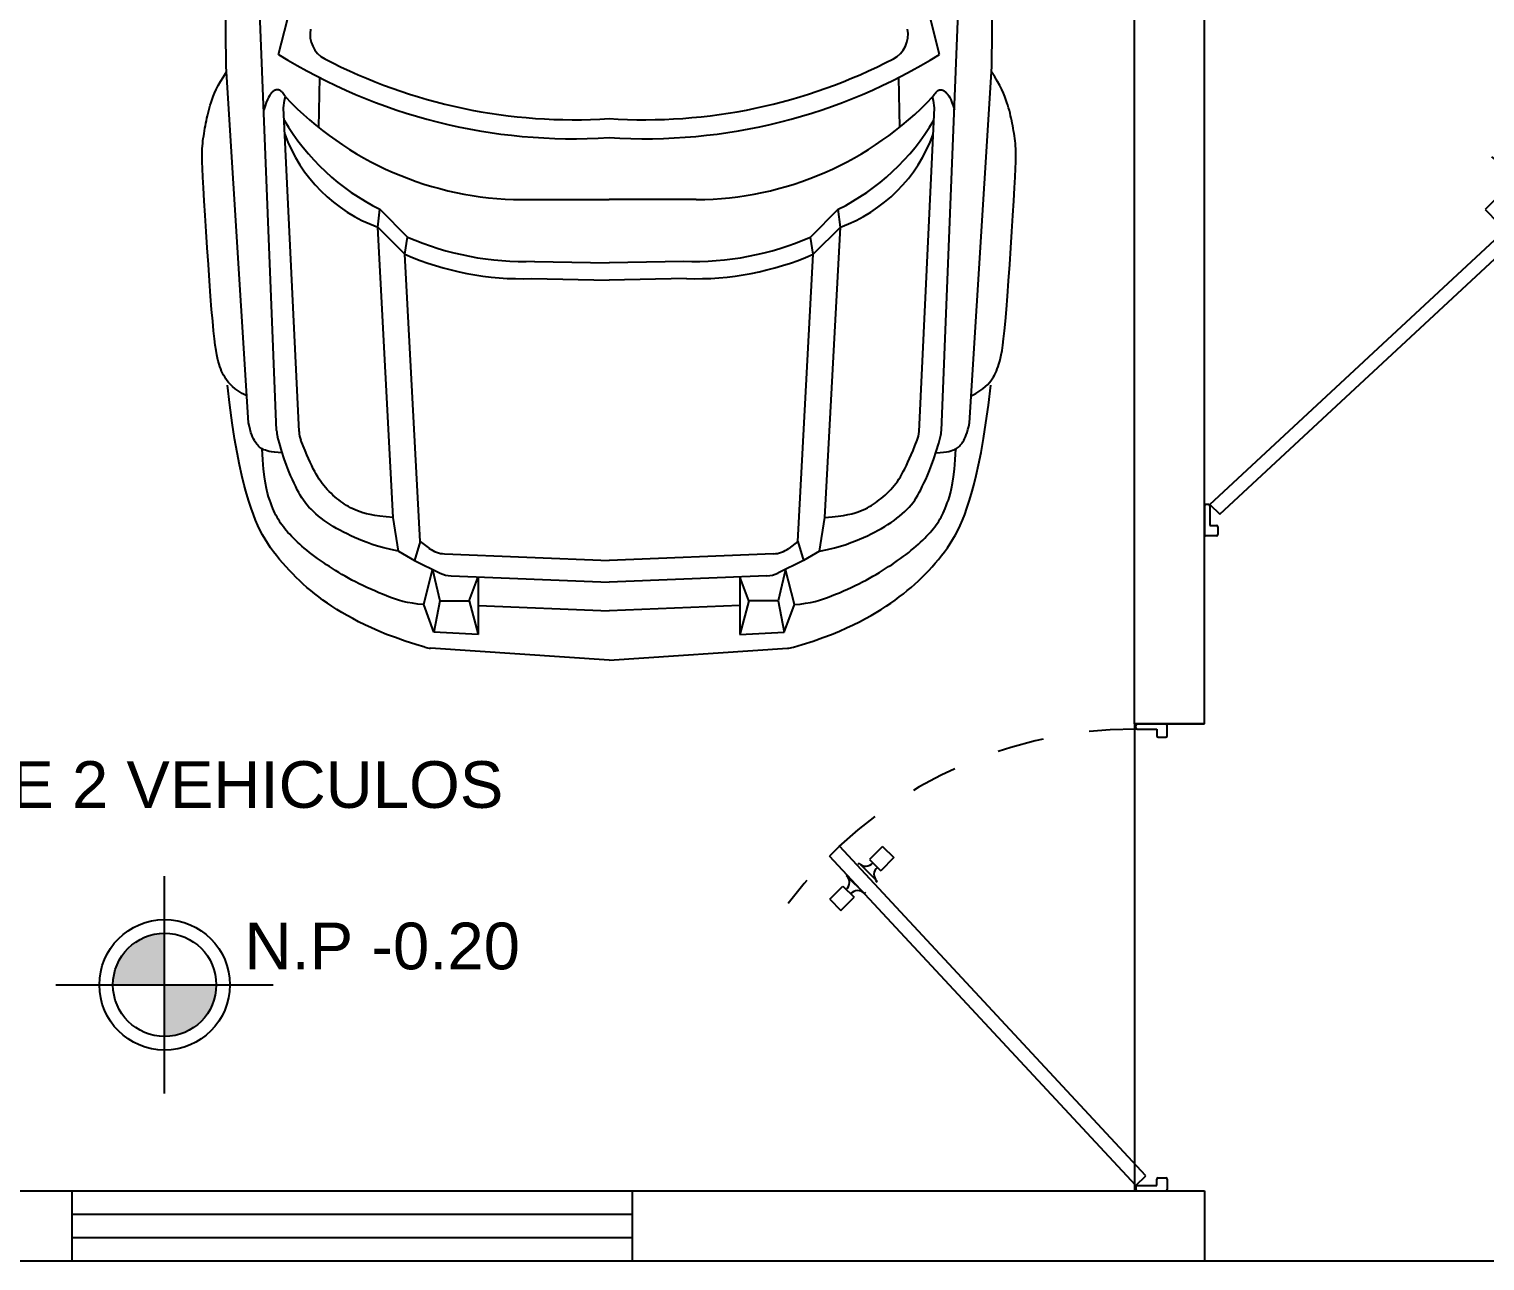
# Model space of a CAD drawing. Header units: inches. Extents: x -370 to 18, y -197 to 199.
# Drawn here: x -314.256 to -311.138, y 108.284 to 110.922 of the extents above; entities that cross this region are included whole.
import ezdxf

# ---------------------------------------------------------------- set-up
doc = ezdxf.new("R2010")
doc.units = ezdxf.units.IN
doc.header["$MEASUREMENT"] = 0
doc.linetypes.add('RAYITAS', pattern=[0.375, 0.25, -0.125])
doc.layers.add('artefactos', color=1, linetype='Continuous')
doc.layers.add('MUEBLES', color=7, linetype='Continuous')
doc.styles.get("Standard").update_dxf_attribs({"font": 'arial.ttf'})

# ---------------------------------------------------------------- blocks, each defined once
blk = doc.blocks.new('a4')
at = {"color": 1}
for p, q in [((172.198, 151.7936), (172.9613, 151.8413)), ((172.2358, 151.8339), (172.2785, 151.8389)), ((172.9613, 151.8413), (173.2106, 151.8435)), ((172.0645, 151.8028), (172.085, 151.8079)), ((172.085, 151.8079), (172.1082, 151.8131)), ((172.1082, 151.8131), (172.1344, 151.8183)), ((172.1344, 151.8183), (172.1642, 151.8236)), ((172.1642, 151.8236), (172.1978, 151.8287)), ((172.1978, 151.8287), (172.2358, 151.8339)), ((171.978, 151.7736), (171.9892, 151.7785)), ((171.9892, 151.7785), (172.0014, 151.7833)), ((172.0014, 151.7833), (172.0149, 151.7881)), ((172.0149, 151.7881), (172.0298, 151.7929)), ((172.0298, 151.7929), (172.0462, 151.7978)), ((172.0462, 151.7978), (172.0645, 151.8028)), ((171.9219, 151.7401), (171.9305, 151.7463)), ((171.9305, 151.7463), (171.9394, 151.7523)), ((171.9394, 151.7523), (171.9485, 151.758)), ((171.9485, 151.758), (171.9578, 151.7634)), ((171.9578, 151.7634), (171.9676, 151.7686)), ((171.9676, 151.7686), (171.978, 151.7736)), ((172.1815, 151.7334), (173.1717, 151.7733)), ((171.8817, 151.7062), (171.8894, 151.7133)), ((171.8894, 151.7133), (171.8972, 151.7203)), ((171.8972, 151.7203), (171.9053, 151.7271)), ((171.9053, 151.7271), (171.9135, 151.7337)), ((171.9135, 151.7337), (171.9219, 151.7401)), ((172.1073, 151.7124), (172.1208, 151.7172)), ((172.1208, 151.7172), (172.1364, 151.7222)), ((172.1364, 151.7222), (172.1544, 151.7275)), ((172.1544, 151.7275), (172.1686, 151.7314)), ((172.1792, 151.6854), (172.8726, 151.7186)), ((172.9871, 151.7293), (173.5299, 151.5915)), ((171.8524, 151.6764), (171.8596, 151.6841)), ((171.8596, 151.6841), (171.8668, 151.6916)), ((171.8668, 151.6916), (171.8742, 151.699)), ((171.8742, 151.699), (171.8817, 151.7062)), ((172.0374, 151.6796), (172.0428, 151.6828)), ((172.0428, 151.6828), (172.0485, 151.686)), ((172.0485, 151.686), (172.0546, 151.6892)), ((172.0546, 151.6892), (172.0612, 151.6925)), ((172.0612, 151.6925), (172.0685, 151.696)), ((172.0685, 151.696), (172.0764, 151.6997)), ((172.0764, 151.6997), (172.0854, 151.7036)), ((172.0854, 151.7036), (172.0956, 151.7079)), ((172.0956, 151.7079), (172.1073, 151.7124)), ((171.8249, 151.6432), (171.8317, 151.6519)), ((171.8317, 151.6519), (171.8385, 151.6604)), ((171.8385, 151.6604), (171.8454, 151.6685)), ((171.8454, 151.6685), (171.8524, 151.6764)), ((172.003, 151.6495), (172.0078, 151.6548)), ((172.0078, 151.6548), (172.0127, 151.6598)), ((172.0127, 151.6598), (172.0176, 151.6644)), ((172.0176, 151.6644), (172.0225, 151.6687)), ((172.0225, 151.6687), (172.0274, 151.6726)), ((172.0274, 151.6726), (172.0323, 151.6762)), ((172.0323, 151.6762), (172.0374, 151.6796)), ((172.0877, 151.6486), (172.0935, 151.6518)), ((172.0935, 151.6518), (172.0997, 151.655)), ((172.0997, 151.655), (172.1063, 151.6583)), ((172.1063, 151.6583), (172.1135, 151.6617)), ((172.1135, 151.6617), (172.1213, 151.6652)), ((172.1213, 151.6652), (172.1296, 151.6688)), ((172.1296, 151.6688), (172.1386, 151.6726)), ((172.1386, 151.6726), (172.1483, 151.6766)), ((172.1483, 151.6766), (172.1605, 151.6814)), ((171.805, 151.615), (171.8116, 151.6248)), ((171.8116, 151.6248), (171.8182, 151.6342)), ((171.8182, 151.6342), (171.8249, 151.6432)), ((171.98, 151.6189), (171.9844, 151.6255)), ((171.9844, 151.6255), (171.9889, 151.6319)), ((171.9889, 151.6319), (171.9935, 151.638)), ((171.9935, 151.638), (171.9982, 151.6439)), ((171.9982, 151.6439), (172.003, 151.6495)), ((172.0471, 151.617), (172.0511, 151.621)), ((172.0511, 151.621), (172.0551, 151.6249)), ((172.0551, 151.6249), (172.0593, 151.6287)), ((172.0593, 151.6287), (172.0635, 151.6323)), ((172.0635, 151.6323), (172.0679, 151.6357)), ((172.0679, 151.6357), (172.0724, 151.639)), ((172.0724, 151.639), (172.0772, 151.6423)), ((172.0772, 151.6423), (172.0823, 151.6455)), ((172.0823, 151.6455), (172.0877, 151.6486)), ((172.9374, 151.6415), (172.8308, 151.6439)), ((171.7853, 151.5826), (171.7918, 151.5939)), ((171.7918, 151.5939), (171.7984, 151.6047)), ((171.7984, 151.6047), (171.805, 151.615)), ((171.96, 151.5827), (171.9638, 151.5904)), ((171.9638, 151.5904), (171.9677, 151.5979)), ((171.9677, 151.5979), (171.9717, 151.6051)), ((171.9717, 151.6051), (171.9758, 151.6121)), ((171.9758, 151.6121), (171.98, 151.6189)), ((172.0236, 151.5879), (172.0265, 151.592)), ((172.0265, 151.592), (172.0295, 151.5961)), ((172.0295, 151.5961), (172.0327, 151.6003)), ((172.0327, 151.6003), (172.0361, 151.6045)), ((172.0361, 151.6045), (172.0396, 151.6087)), ((172.0396, 151.6087), (172.0433, 151.6128)), ((172.0433, 151.6128), (172.0471, 151.617)), ((171.7653, 151.5447), (171.772, 151.558)), ((171.772, 151.558), (171.7787, 151.5706)), ((171.7787, 151.5706), (171.7853, 151.5826)), ((171.945, 151.5493), (171.9487, 151.5582)), ((171.9487, 151.5582), (171.9524, 151.5666)), ((171.9524, 151.5666), (171.9562, 151.5748)), ((171.9562, 151.5748), (171.96, 151.5827)), ((172.0071, 151.5548), (172.0092, 151.5604)), ((172.0092, 151.5604), (172.0113, 151.5656)), ((172.0113, 151.5656), (172.0136, 151.5705)), ((172.0136, 151.5705), (172.0159, 151.5751)), ((172.0159, 151.5751), (172.0184, 151.5795)), ((172.0184, 151.5795), (172.0209, 151.5838)), ((172.0209, 151.5838), (172.0236, 151.5879)), ((171.7518, 151.5149), (171.7586, 151.5304)), ((171.7586, 151.5304), (171.7653, 151.5447)), ((171.9339, 151.5173), (171.9376, 151.5291)), ((171.9376, 151.5291), (171.9413, 151.5396)), ((171.9413, 151.5396), (171.945, 151.5493)), ((171.9995, 151.5234), (172.0013, 151.5331)), ((172.0013, 151.5331), (172.0031, 151.5413)), ((172.0031, 151.5413), (172.0051, 151.5485)), ((172.0051, 151.5485), (172.0071, 151.5548)), ((171.7378, 151.4792), (171.7448, 151.4979)), ((171.7448, 151.4979), (171.7518, 151.5149)), ((171.9265, 151.4892), (171.9302, 151.5041)), ((171.9302, 151.5041), (171.9339, 151.5173)), ((171.995, 151.4839), (172.617, 151.5169)), ((171.995, 151.4839), (171.9964, 151.4991)), ((171.9964, 151.4991), (171.9979, 151.5122)), ((171.9979, 151.5122), (171.9995, 151.5234)), ((172.617, 151.5169), (172.5589, 151.4587)), ((172.6552, 151.5126), (172.5958, 151.453)), ((172.617, 151.5169), (172.6552, 151.5126)), ((171.7306, 151.4585), (171.7378, 151.4792)), ((171.9229, 151.4725), (171.9028, 151.438)), ((171.9229, 151.4725), (171.9265, 151.4892)), ((171.9229, 151.4725), (171.995, 151.4839)), ((171.7175, 151.4163), (171.7232, 151.4355)), ((171.7232, 151.4355), (171.7306, 151.4585)), ((171.9028, 151.438), (171.876, 151.383)), ((171.9438, 151.426), (171.9028, 151.438)), ((171.9438, 151.426), (172.5589, 151.4587)), ((172.5589, 151.4587), (172.5958, 151.453)), ((171.6892, 151.0215), (171.7153, 151.4036)), ((171.7494, 151.3965), (171.8087, 151.4183)), ((171.8087, 151.4183), (171.884, 151.3993)), ((171.9438, 151.426), (171.929, 151.4064)), ((171.7443, 151.3018), (171.7494, 151.3965)), ((171.8165, 151.3837), (171.7494, 151.3965)), ((171.884, 151.3993), (171.8165, 151.3837)), ((171.8165, 151.3837), (171.8165, 151.3209)), ((171.9174, 151.3738), (171.9029, 151.0215)), ((171.8702, 151.3598), (171.8563, 151.0215)), ((171.8165, 151.3209), (171.7443, 151.3018)), ((171.8165, 151.3209), (171.8678, 151.3018)), ((171.8678, 151.3018), (171.7443, 151.3018)), ((171.8068, 151.3018), (171.7953, 151.0215)), ((172.5069, 151.1871), (172.5038, 151.0215)), ((172.6759, 151.2084), (172.6759, 151.0215)), ((172.5438, 151.1814), (172.5408, 151.0215)), ((171.6892, 151.0215), (171.7153, 150.6394)), ((171.8068, 150.7413), (171.7953, 151.0215)), ((171.8702, 150.6833), (171.8563, 151.0215)), ((171.9174, 150.6693), (171.9029, 151.0215)), ((172.5069, 150.8559), (172.5038, 151.0215)), ((172.5438, 150.8617), (172.5408, 151.0215)), ((172.6759, 150.8347), (172.6759, 151.0215)), ((171.8165, 150.7222), (171.7443, 150.7413)), ((171.7443, 150.7413), (171.7494, 150.6466)), ((171.8678, 150.7413), (171.7443, 150.7413)), ((171.8165, 150.7222), (171.8678, 150.7413)), ((171.8165, 150.6594), (171.8165, 150.7222)), ((171.8165, 150.6594), (171.7494, 150.6466)), ((171.884, 150.6438), (171.8165, 150.6594)), ((171.9028, 150.6051), (171.876, 150.6601)), ((171.7175, 150.6268), (171.7232, 150.6076)), ((171.7494, 150.6466), (171.8087, 150.6247)), ((171.8087, 150.6247), (171.884, 150.6438)), ((171.9438, 150.617), (171.929, 150.6367)), ((171.7232, 150.6076), (171.7306, 150.5846)), ((171.9438, 150.617), (171.9028, 150.6051)), ((171.9229, 150.5706), (171.9028, 150.6051)), ((171.9438, 150.617), (172.5589, 150.5843)), ((171.7306, 150.5846), (171.7378, 150.5639)), ((171.7378, 150.5639), (171.7448, 150.5452)), ((171.9229, 150.5706), (171.9265, 150.5538)), ((171.9229, 150.5706), (171.995, 150.5592)), ((172.5589, 150.5843), (172.5958, 150.5901)), ((172.617, 150.5261), (172.5589, 150.5843)), ((172.6552, 150.5305), (172.5958, 150.5901)), ((171.7448, 150.5452), (171.7518, 150.5282)), ((171.9265, 150.5538), (171.9302, 150.539)), ((171.9302, 150.539), (171.9339, 150.5258)), ((171.995, 150.5592), (172.617, 150.5261)), ((171.995, 150.5592), (171.9964, 150.544)), ((171.9964, 150.544), (171.9979, 150.5309)), ((171.9979, 150.5309), (171.9995, 150.5197)), ((172.617, 150.5261), (172.6552, 150.5305)), ((171.7518, 150.5282), (171.7586, 150.5127)), ((171.7586, 150.5127), (171.7653, 150.4984)), ((171.7653, 150.4984), (171.772, 150.485)), ((171.9339, 150.5258), (171.9376, 150.514)), ((171.9376, 150.514), (171.9413, 150.5034)), ((171.9413, 150.5034), (171.945, 150.4938)), ((171.9995, 150.5197), (172.0013, 150.51)), ((172.0013, 150.51), (172.0031, 150.5018)), ((172.0031, 150.5018), (172.0051, 150.4946)), ((171.772, 150.485), (171.7787, 150.4724)), ((171.7787, 150.4724), (171.7853, 150.4605)), ((171.945, 150.4938), (171.9487, 150.4849)), ((171.9487, 150.4849), (171.9524, 150.4765)), ((171.9524, 150.4765), (171.9562, 150.4683)), ((171.9562, 150.4683), (171.96, 150.4604)), ((172.0051, 150.4946), (172.0071, 150.4883)), ((172.0071, 150.4883), (172.0092, 150.4827)), ((172.0092, 150.4827), (172.0113, 150.4775)), ((172.0113, 150.4775), (172.0136, 150.4726)), ((172.0136, 150.4726), (172.0159, 150.468)), ((172.0159, 150.468), (172.0184, 150.4636)), ((171.7853, 150.4605), (171.7918, 150.4491)), ((171.7918, 150.4491), (171.7984, 150.4384)), ((171.7984, 150.4384), (171.805, 150.4281)), ((171.96, 150.4604), (171.9638, 150.4527)), ((171.9638, 150.4527), (171.9677, 150.4452)), ((171.9677, 150.4452), (171.9717, 150.438)), ((171.9717, 150.438), (171.9758, 150.4309)), ((172.0184, 150.4636), (172.0209, 150.4593)), ((172.0209, 150.4593), (172.0236, 150.4552)), ((172.0236, 150.4552), (172.0265, 150.4511)), ((172.0265, 150.4511), (172.0295, 150.447)), ((172.0295, 150.447), (172.0327, 150.4428)), ((172.0327, 150.4428), (172.0361, 150.4386)), ((172.0361, 150.4386), (172.0396, 150.4344)), ((172.9871, 150.3138), (173.5299, 150.4516)), ((171.805, 150.4281), (171.8116, 150.4183)), ((171.8116, 150.4183), (171.8182, 150.4089)), ((171.8182, 150.4089), (171.8249, 150.3999)), ((171.9758, 150.4309), (171.98, 150.4241)), ((171.98, 150.4241), (171.9844, 150.4176)), ((171.9844, 150.4176), (171.9889, 150.4112)), ((171.9889, 150.4112), (171.9935, 150.4051)), ((171.9935, 150.4051), (171.9982, 150.3992)), ((172.0396, 150.4344), (172.0433, 150.4302)), ((172.0433, 150.4302), (172.0471, 150.4261)), ((172.0471, 150.4261), (172.0511, 150.4221)), ((172.0511, 150.4221), (172.0551, 150.4182)), ((172.0551, 150.4182), (172.0593, 150.4144)), ((172.0593, 150.4144), (172.0635, 150.4108)), ((172.0635, 150.4108), (172.0679, 150.4074)), ((172.0679, 150.4074), (172.0724, 150.404)), ((172.0724, 150.404), (172.0772, 150.4008)), ((171.8249, 150.3999), (171.8317, 150.3911)), ((171.8317, 150.3911), (171.8385, 150.3827)), ((171.8385, 150.3827), (171.8454, 150.3746)), ((171.8454, 150.3746), (171.8524, 150.3667)), ((171.9982, 150.3992), (172.003, 150.3936)), ((172.003, 150.3936), (172.0078, 150.3883)), ((172.0078, 150.3883), (172.0127, 150.3833)), ((172.0127, 150.3833), (172.0176, 150.3787)), ((172.0176, 150.3787), (172.0225, 150.3744)), ((172.0225, 150.3744), (172.0274, 150.3705)), ((172.0772, 150.4008), (172.0823, 150.3976)), ((172.0823, 150.3976), (172.0877, 150.3945)), ((172.0877, 150.3945), (172.0935, 150.3913)), ((172.0935, 150.3913), (172.0997, 150.3881)), ((172.0997, 150.3881), (172.1063, 150.3848)), ((172.1063, 150.3848), (172.1135, 150.3814)), ((172.1135, 150.3814), (172.1213, 150.3779)), ((172.1213, 150.3779), (172.1296, 150.3742)), ((172.1296, 150.3742), (172.1386, 150.3705)), ((172.9374, 150.4015), (172.8308, 150.3992)), ((171.8524, 150.3667), (171.8596, 150.3589)), ((171.8596, 150.3589), (171.8668, 150.3514)), ((171.8668, 150.3514), (171.8742, 150.3441)), ((171.8742, 150.3441), (171.8817, 150.3369)), ((172.0274, 150.3705), (172.0323, 150.3669)), ((172.0323, 150.3669), (172.0374, 150.3635)), ((172.0374, 150.3635), (172.0428, 150.3602)), ((172.0428, 150.3602), (172.0485, 150.3571)), ((172.0485, 150.3571), (172.0546, 150.3539)), ((172.0546, 150.3539), (172.0612, 150.3506)), ((172.0612, 150.3506), (172.0685, 150.3471)), ((172.0685, 150.3471), (172.0764, 150.3434)), ((172.0764, 150.3434), (172.0854, 150.3394)), ((172.1386, 150.3705), (172.1483, 150.3665)), ((172.1483, 150.3665), (172.1605, 150.3617)), ((172.1792, 150.3576), (172.8726, 150.3245)), ((171.8817, 150.3369), (171.8894, 150.3298)), ((171.8894, 150.3298), (171.8972, 150.3228)), ((171.8972, 150.3228), (171.9053, 150.316)), ((171.9053, 150.316), (171.9135, 150.3094)), ((172.0854, 150.3394), (172.0956, 150.3352)), ((172.0956, 150.3352), (172.1073, 150.3307)), ((172.1073, 150.3307), (172.1208, 150.3259)), ((172.1208, 150.3259), (172.1364, 150.3209)), ((172.1364, 150.3209), (172.1544, 150.3155)), ((172.1544, 150.3155), (172.1686, 150.3117)), ((171.9135, 150.3094), (171.9219, 150.3029)), ((171.9219, 150.3029), (171.9305, 150.2967)), ((171.9305, 150.2967), (171.9394, 150.2908)), ((171.9394, 150.2908), (171.9485, 150.2851)), ((171.9485, 150.2851), (171.9578, 150.2796)), ((171.9578, 150.2796), (171.9676, 150.2745)), ((172.1815, 150.3097), (173.1717, 150.2698)), ((171.9676, 150.2745), (171.978, 150.2695)), ((171.978, 150.2695), (171.9892, 150.2646)), ((171.9892, 150.2646), (172.0014, 150.2598)), ((172.0014, 150.2598), (172.0149, 150.255)), ((172.0149, 150.255), (172.0298, 150.2502)), ((172.0298, 150.2502), (172.0462, 150.2453)), ((172.198, 150.2495), (172.9613, 150.2018)), ((172.0462, 150.2453), (172.0645, 150.2403)), ((172.0645, 150.2403), (172.085, 150.2352)), ((172.085, 150.2352), (172.1082, 150.23)), ((172.1082, 150.23), (172.1344, 150.2247)), ((172.1344, 150.2247), (172.1642, 150.2195)), ((172.1642, 150.2195), (172.1978, 150.2143)), ((172.1978, 150.2143), (172.2358, 150.2092)), ((172.2358, 150.2092), (172.2785, 150.2042)), ((172.9613, 150.2018), (173.2106, 150.1996))]:
    blk.add_line(p, q, dxfattribs=at)
for points in [[(172.2556, 151.7972), (172.261, 151.8072), (172.2661, 151.8155), (172.2709, 151.8223), (172.2755, 151.8279), (172.2799, 151.8325), (172.2841, 151.8362), (172.2882, 151.8393), (172.2923, 151.842), (172.2963, 151.8446), (172.3003, 151.8469), (172.3045, 151.8491), (172.3088, 151.8512), (172.3135, 151.8531), (172.3184, 151.855), (172.3238, 151.8567), (172.3297, 151.8584), (172.3362, 151.86), (172.3438, 151.8617), (172.353, 151.8633), (172.3642, 151.8649), (172.3781, 151.8667), (172.3951, 151.8685), (172.4157, 151.8704), (172.4404, 151.8726), (172.4695, 151.8749), (172.502, 151.8773), (172.5367, 151.8797), (172.5724, 151.8822), (172.6079, 151.8845), (172.642, 151.8867), (172.6735, 151.8886), (172.7011, 151.8901), (172.724, 151.8913), (172.7424, 151.8921), (172.7571, 151.8926), (172.7687, 151.8929), (172.7777, 151.8929), (172.7849, 151.8926), (172.7909, 151.8922), (172.7963, 151.8917), (172.8016, 151.8912), (172.807, 151.8905), (172.8124, 151.8897), (172.8179, 151.8889), (172.8233, 151.8881), (172.8287, 151.8871), (172.8342, 151.8861), (172.8395, 151.8851), (172.8449, 151.884), (172.8502, 151.8829), (172.8556, 151.8817), (172.8611, 151.8804), (172.8666, 151.8789), (172.8723, 151.8773), (172.8781, 151.8756), (172.8842, 151.8737), (172.8905, 151.8715), (172.8972, 151.8691), (172.9043, 151.8662), (172.9119, 151.8627), (172.9202, 151.8585), (172.9292, 151.8535), (172.9391, 151.8476), (172.95, 151.8406)], [(172.1336, 151.7213), (172.1342, 151.7304), (172.1349, 151.738), (172.1358, 151.7443), (172.1368, 151.7496), (172.1378, 151.7539), (172.139, 151.7575), (172.1403, 151.7606), (172.1416, 151.7632), (172.143, 151.7656), (172.1445, 151.7679), (172.1461, 151.77), (172.1478, 151.772), (172.1498, 151.7739), (172.152, 151.7757), (172.1544, 151.7775), (172.1571, 151.7793), (172.1601, 151.7811), (172.1636, 151.7829), (172.1676, 151.7848), (172.1721, 151.7866), (172.1773, 151.7884), (172.1833, 151.7902), (172.1902, 151.7919), (172.198, 151.7936)], [(171.8087, 151.4183), (171.8098, 151.431), (171.8113, 151.4425), (171.8132, 151.4531), (171.8155, 151.4629), (171.818, 151.4721), (171.8209, 151.4809), (171.8239, 151.4894), (171.8272, 151.4979), (171.8306, 151.5064), (171.8341, 151.5149), (171.8377, 151.5235), (171.8415, 151.532), (171.8453, 151.5404), (171.8492, 151.5487), (171.8531, 151.5568), (171.8571, 151.5646), (171.8611, 151.5723), (171.8651, 151.5797), (171.8692, 151.5868), (171.8732, 151.5938), (171.8773, 151.6006), (171.8815, 151.6073), (171.8856, 151.6139), (171.8899, 151.6204), (171.8941, 151.6269), (171.8985, 151.6332), (171.9028, 151.6395), (171.9072, 151.6457), (171.9116, 151.6517), (171.916, 151.6576), (171.9204, 151.6633), (171.9249, 151.6688), (171.9293, 151.6742), (171.9336, 151.6793), (171.938, 151.6841), (171.9423, 151.6888), (171.9466, 151.6933), (171.9508, 151.6976), (171.955, 151.7016), (171.9591, 151.7055), (171.9632, 151.7092), (171.9672, 151.7127), (171.9712, 151.716), (171.9752, 151.7191), (171.9792, 151.7221), (171.9832, 151.7249), (171.9873, 151.7276), (171.9915, 151.7302), (171.9957, 151.7326), (172.0001, 151.7349), (172.0047, 151.7372), (172.0096, 151.7394), (172.0147, 151.7416), (172.0203, 151.7438), (172.0262, 151.746), (172.0326, 151.7483), (172.0396, 151.7506), (172.0476, 151.7529), (172.0571, 151.7552), (172.0684, 151.7574), (172.0822, 151.7595), (172.0988, 151.7614), (172.1187, 151.7632), (172.1424, 151.7646)], [(172.896, 151.7145), (172.899, 151.7164), (172.9015, 151.7182), (172.9036, 151.7198), (172.9053, 151.7212), (172.9067, 151.7225), (172.9079, 151.7238), (172.9088, 151.7249), (172.9095, 151.726), (172.9102, 151.727), (172.9106, 151.728), (172.911, 151.7289), (172.9112, 151.7299), (172.9114, 151.7308), (172.9114, 151.7318), (172.9113, 151.7328), (172.9112, 151.7337), (172.9109, 151.7348), (172.9106, 151.7358), (172.9102, 151.7369), (172.9095, 151.7381), (172.9088, 151.7394), (172.9078, 151.7407), (172.9066, 151.7421), (172.9052, 151.7437), (172.9034, 151.7453), (172.9013, 151.7471), (172.8984, 151.749), (172.8948, 151.7511), (172.8901, 151.7533), (172.8842, 151.7557), (172.8769, 151.7583), (172.868, 151.7611)], [(172.8726, 151.7186), (172.888, 151.7164), (172.896, 151.7145)], [(171.8087, 150.6247), (171.8098, 150.6121), (171.8113, 150.6006), (171.8132, 150.59), (171.8155, 150.5802), (171.818, 150.571), (171.8209, 150.5622), (171.8239, 150.5536), (171.8272, 150.5452), (171.8306, 150.5367), (171.8341, 150.5281), (171.8377, 150.5196), (171.8415, 150.5111), (171.8453, 150.5027), (171.8492, 150.4944), (171.8531, 150.4863), (171.8571, 150.4784), (171.8611, 150.4708), (171.8651, 150.4634), (171.8692, 150.4563), (171.8732, 150.4493), (171.8773, 150.4424), (171.8815, 150.4358), (171.8856, 150.4292), (171.8899, 150.4227), (171.8941, 150.4162), (171.8985, 150.4098), (171.9028, 150.4036), (171.9072, 150.3974), (171.9116, 150.3913), (171.916, 150.3855), (171.9204, 150.3798), (171.9249, 150.3742), (171.9293, 150.3689), (171.9336, 150.3638), (171.938, 150.3589), (171.9423, 150.3543), (171.9466, 150.3498), (171.9508, 150.3455), (171.955, 150.3414), (171.9591, 150.3376), (171.9632, 150.3339), (171.9672, 150.3304), (171.9712, 150.3271), (171.9752, 150.324), (171.9792, 150.321), (171.9832, 150.3182), (171.9873, 150.3155), (171.9915, 150.3129), (171.9957, 150.3105), (172.0001, 150.3081), (172.0047, 150.3059), (172.0096, 150.3037), (172.0147, 150.3015), (172.0203, 150.2993), (172.0262, 150.2971), (172.0326, 150.2948), (172.0396, 150.2925), (172.0476, 150.2902), (172.0571, 150.2879), (172.0684, 150.2857), (172.0822, 150.2836), (172.0988, 150.2816), (172.1187, 150.2799), (172.1424, 150.2785)], [(172.1336, 150.3218), (172.1342, 150.3127), (172.1349, 150.3051), (172.1358, 150.2987), (172.1368, 150.2935), (172.1378, 150.2892), (172.139, 150.2856), (172.1403, 150.2825), (172.1416, 150.2799), (172.143, 150.2774), (172.1445, 150.2752), (172.1461, 150.2731), (172.1478, 150.2711), (172.1498, 150.2692), (172.152, 150.2674), (172.1544, 150.2656), (172.1571, 150.2638), (172.1601, 150.262), (172.1636, 150.2602), (172.1676, 150.2583), (172.1721, 150.2565), (172.1773, 150.2547), (172.1833, 150.2529), (172.1902, 150.2512), (172.198, 150.2495)], [(172.896, 150.3286), (172.899, 150.3266), (172.9015, 150.3249), (172.9036, 150.3233), (172.9053, 150.3219), (172.9067, 150.3205), (172.9079, 150.3193), (172.9088, 150.3182), (172.9095, 150.3171), (172.9102, 150.3161), (172.9106, 150.3151), (172.911, 150.3141), (172.9112, 150.3132), (172.9114, 150.3122), (172.9114, 150.3113), (172.9113, 150.3103), (172.9112, 150.3093), (172.9109, 150.3083), (172.9106, 150.3073), (172.9102, 150.3061), (172.9095, 150.305), (172.9088, 150.3037), (172.9078, 150.3024), (172.9066, 150.301), (172.9052, 150.2994), (172.9034, 150.2978), (172.9013, 150.296), (172.8984, 150.2941), (172.8948, 150.292), (172.8901, 150.2898), (172.8842, 150.2874), (172.8769, 150.2848), (172.868, 150.282)], [(172.8726, 150.3245), (172.888, 150.3267), (172.896, 150.3286)], [(172.2556, 150.2459), (172.261, 150.2359), (172.2661, 150.2276), (172.2709, 150.2207), (172.2755, 150.2152), (172.2799, 150.2106), (172.2841, 150.2069), (172.2882, 150.2038), (172.2923, 150.201), (172.2963, 150.1985), (172.3003, 150.1962), (172.3045, 150.194), (172.3088, 150.1919), (172.3135, 150.19), (172.3184, 150.1881), (172.3238, 150.1864), (172.3297, 150.1847), (172.3362, 150.183), (172.3438, 150.1814), (172.353, 150.1798), (172.3642, 150.1781), (172.3781, 150.1764), (172.3951, 150.1746), (172.4157, 150.1726), (172.4404, 150.1705), (172.4695, 150.1682), (172.502, 150.1658), (172.5367, 150.1633), (172.5724, 150.1609), (172.6079, 150.1586), (172.642, 150.1564), (172.6735, 150.1545), (172.7011, 150.153), (172.724, 150.1518), (172.7424, 150.1509), (172.7571, 150.1504), (172.7687, 150.1502), (172.7777, 150.1502), (172.7849, 150.1504), (172.7909, 150.1508), (172.7963, 150.1513), (172.8016, 150.1519), (172.807, 150.1526), (172.8124, 150.1533), (172.8179, 150.1542), (172.8233, 150.155), (172.8287, 150.156), (172.8342, 150.1569), (172.8395, 150.158), (172.8449, 150.159), (172.8502, 150.1602), (172.8556, 150.1614), (172.8611, 150.1627), (172.8666, 150.1642), (172.8723, 150.1657), (172.8781, 150.1675), (172.8842, 150.1694), (172.8905, 150.1715), (172.8972, 150.174), (172.9043, 150.1769), (172.9119, 150.1804), (172.9202, 150.1846), (172.9292, 150.1895), (172.9391, 150.1955), (172.95, 150.2025)]]:
    blk.add_lwpolyline(points, dxfattribs=at)
for centre, radius, start, end in [((172.1839, 151.6751), 0.0584, 92.3081, 105.2022), ((172.9293, 151.4034), 0.3323, 109.8795, 160.013), ((173.0984, 151.2903), 0.4958, 120.5374, 153.3626), ((173.3784, 151.2038), 0.7025, 133.3678, 179.6227), ((174.0007, 151.0973), 1.1944, 148.0584, 183.6387), ((172.182, 151.6271), 0.0584, 92.7359, 111.6043), ((173.0294, 151.6035), 0.0584, 78.3608, 152.4759), ((174.0007, 151.0973), 1.1536, 152.4759, 183.7678), ((173.1332, 151.208), 0.6266, 156.4155, 181.9098), ((173.1701, 151.2023), 0.6266, 156.4155, 181.9098), ((171.7735, 151.3997), 0.0584, 163.5098, 176.1031), ((171.9757, 151.3714), 0.0584, 143.1073, 177.6524), ((171.9285, 151.3574), 0.0584, 154.0545, 177.6524), ((174.0007, 150.9457), 1.1944, 176.3613, 211.9416), ((174.0007, 150.9457), 1.1536, 176.2322, 207.5241), ((173.1332, 150.8351), 0.6266, 178.0902, 203.5845), ((173.1701, 150.8408), 0.6266, 178.0902, 203.5845), ((173.3784, 150.8393), 0.7025, 180.3773, 226.6322), ((171.9285, 150.6857), 0.0584, 182.3476, 205.9455), ((171.9757, 150.6717), 0.0584, 182.3476, 216.8927), ((171.7735, 150.6434), 0.0584, 183.8969, 196.4902), ((173.0984, 150.7528), 0.4958, 206.6374, 239.4626), ((172.9293, 150.6397), 0.3323, 199.987, 250.1205), ((173.0294, 150.4396), 0.0584, 207.5241, 281.6392), ((172.182, 150.416), 0.0584, 248.3957, 267.2641), ((172.1839, 150.368), 0.0584, 254.7978, 267.6919)]:
    blk.add_arc(centre, radius, start, end, dxfattribs=at)
blk = doc.blocks.new('*U41')
at = {"layer": 'artefactos', "color": 1}
for p, q in [((0.0113, 0.0338), (0.7171, 0.6895)), ((0.6248, 0.6892), (0.6007, 0.6651)), ((0.6248, 0.6892), (0.6528, 0.6612)), ((0.7383, 0.6683), (0.7171, 0.6895)), ((0.0325, 0.0125), (0.7383, 0.6683)), ((0.6007, 0.6651), (0.6287, 0.6371)), ((0.6528, 0.6612), (0.6287, 0.6371)), ((0.675, 0.6532), (0.6367, 0.6149)), ((0.7019, 0.6262), (0.6637, 0.588)), ((0.675, 0.6532), (0.6778, 0.6503)), ((0.7019, 0.6262), (0.699, 0.6291)), ((0.6367, 0.6149), (0.6396, 0.6121)), ((0.7099, 0.604), (0.6858, 0.5799)), ((0.7379, 0.5761), (0.7099, 0.604)), ((0.6637, 0.588), (0.6608, 0.5908)), ((0.7138, 0.552), (0.6858, 0.5799)), ((0.7379, 0.5761), (0.7138, 0.552)), ((0.0083, 0.0338), (0.003, 0.0338)), ((0.0113, 0.0338), (0.0325, 0.0125)), ((0.9917, 0.0338), (0.997, 0.0338)), ((0, 0.0308), (0, -0.0308)), ((0.0113, 0.0308), (0.0113, -0.0112)), ((0.9887, 0.0308), (0.9887, -0.0112)), ((1, 0.0308), (1, -0.0308)), ((0.0113, -0.0112), (0.0252, -0.0112)), ((0.0282, -0.0142), (0.0282, -0.0308)), ((0.9718, -0.0142), (0.9718, -0.0308)), ((0.9887, -0.0112), (0.9748, -0.0112)), ((0.0252, -0.0338), (0.003, -0.0338)), ((0.9748, -0.0338), (0.997, -0.0338))]:
    blk.add_line(p, q, dxfattribs=at)
at = {"layer": 'artefactos', "color": 1, "linetype": 'RAYITAS', "ltscale": 0.15}
blk.add_arc((0.0613, 0.0338), 0.9279, 0, 53.3291, dxfattribs=at)
at = {"layer": 'artefactos', "color": 1}
for centre, radius, start, end in [((0.6244, 0.6291), 0.0188, 310.968, 53.1574), ((0.6608, 0.6655), 0.0188, 216.8426, 319.032), ((0.7142, 0.6121), 0.0188, 130.968, 233.1574), ((0.6778, 0.5757), 0.0188, 36.8426, 139.032), ((0.003, 0.0308), 0.003, 90, 180), ((0.0083, 0.0308), 0.003, 0, 90), ((0.9917, 0.0308), 0.003, 90, 180), ((0.997, 0.0308), 0.003, 0, 90), ((0.003, -0.0308), 0.003, 180, 270), ((0.0252, -0.0142), 0.003, 0, 90), ((0.0252, -0.0308), 0.003, 270, 0), ((0.9748, -0.0142), 0.003, 90, 180), ((0.9748, -0.0308), 0.003, 180, 270), ((0.997, -0.0308), 0.003, 270, 0)]:
    blk.add_arc(centre, radius, start, end, dxfattribs=at)
blk = doc.blocks.new('A$C01451027')
h = blk.add_hatch(color=256)
h.dxf.hatch_style = 1
h.paths.add_polyline_path([(-0.1106, 0), (0, 0), (0, 0.1106, 0.414214)])
h = blk.add_hatch(color=256)
h.dxf.hatch_style = 1
h.paths.add_polyline_path([(0, 0), (0, -0.1106, 0.414214), (0.1106, 0)])
at = {"color": 2}
for p, q in [((0, -0.2327), (0, 0.2327)), ((-0.2327, 0), (0.2327, 0))]:
    blk.add_line(p, q, dxfattribs=at)
blk.add_circle((0, 0), 0.1398, dxfattribs=at)
at = {"color": 3}
blk.add_circle((0, 0), 0.1106, dxfattribs=at)

msp = doc.modelspace()

# ---------------------------------------------------------------- linework, layer by layer
at = {"color": 4}
for p, q in [((-311.88881, 109.43411), (-311.88881, 114.28411)), ((-311.73881, 109.43411), (-311.73881, 114.13411)), ((-311.88881, 109.43411), (-311.73881, 109.43411)), ((-311.73881, 109.43411), (-311.88881, 109.43411)), ((-314.31381, 108.43411), (-314.16381, 108.43411)), ((-314.16381, 108.28411), (-314.16381, 108.43411)), ((-312.96381, 108.28411), (-312.96381, 108.43411)), ((-312.96381, 108.43411), (-311.73881, 108.43411)), ((-311.73881, 108.43411), (-311.73881, 108.28411)), ((-314.31381, 108.28411), (-314.16381, 108.28411)), ((-312.96381, 108.28411), (-311.73881, 108.28411))]:
    msp.add_line(p, q, dxfattribs=at)
at = {"color": 1}
for p, q in [((-311.88881, 109.43411), (-311.88881, 108.43411)), ((-314.16381, 108.43411), (-312.96381, 108.43411)), ((-314.16381, 108.28411), (-312.96381, 108.28411)), ((-311.73881, 108.28411), (-310.61924, 108.28411))]:
    msp.add_line(p, q, dxfattribs=at)
at = {"color": 2}
for p, q in [((-314.16381, 108.38411), (-312.96381, 108.38411)), ((-314.16381, 108.33411), (-312.96381, 108.33411))]:
    msp.add_line(p, q, dxfattribs=at)

# ---------------------------------------------------------------- block references
msp.add_blockref('A$C01451027', (-313.9661, 108.8754))
at = {"layer": 'artefactos'}
msp.add_blockref('*U41', (-311.73881, 109.87071), dxfattribs=at)
at = {"layer": 'artefactos', "rotation": 90}
msp.add_blockref('*U41', (-311.85244, 108.43411), dxfattribs=at)
at = {"layer": 'MUEBLES', "rotation": 90}
msp.add_blockref('a4', (-161.99274, -62.11876), dxfattribs=at)

# ---------------------------------------------------------------- texts
at = {"color": 2, "insert": (-314.80098, 109.35443), "char_height": 0.1, "attachment_point": 1}
msp.add_mtext('GARAGE 2 VEHICULOS', dxfattribs=at)
at = {"layer": 'MUEBLES', "color": 2}
msp.add_text('N.P -0.20', height=0.1, dxfattribs=at).set_placement((-313.79511, 108.90862))

doc.saveas('drawing.dxf')
